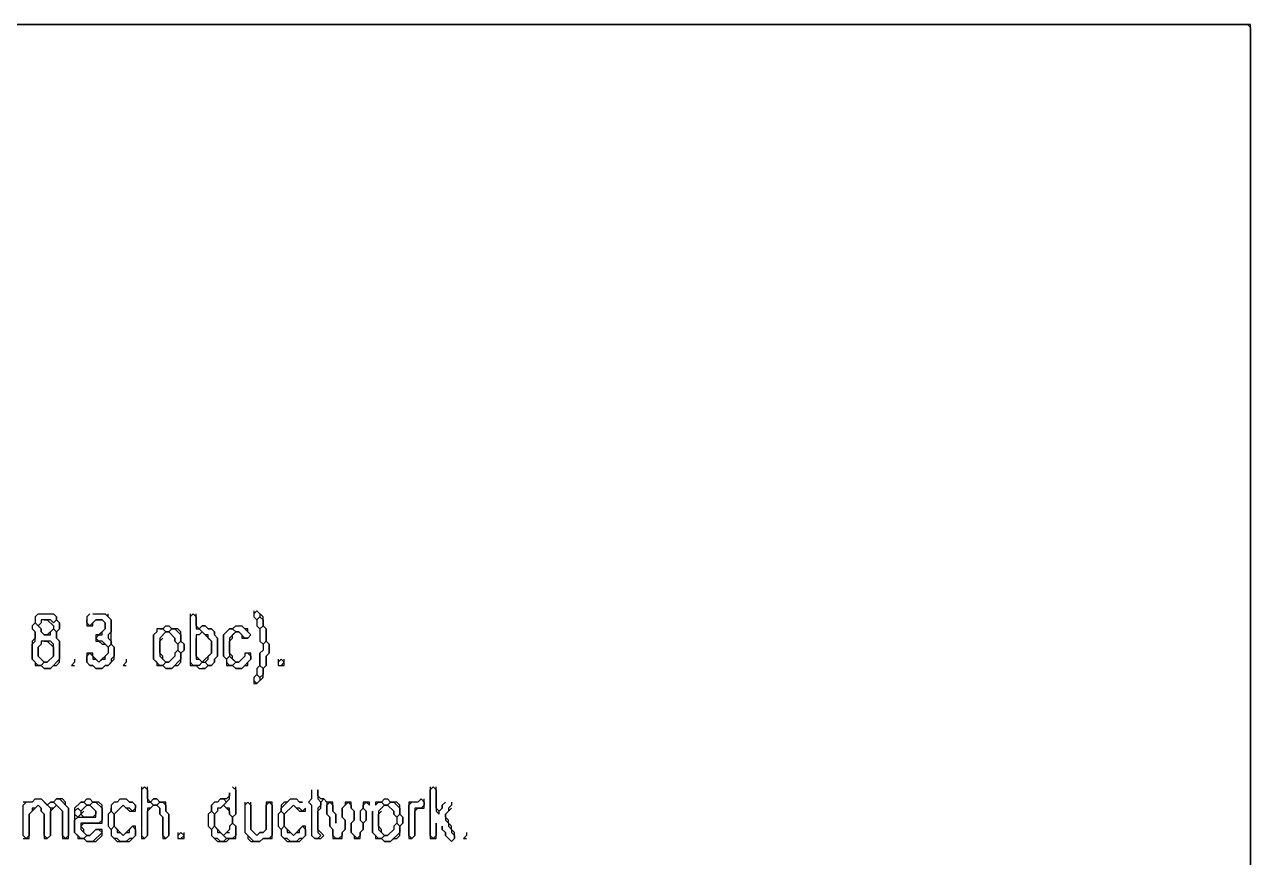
# Model space of a CAD drawing. Header units: metres. Extents: x 29 to 985, y 15 to 633.
# Drawn here: x 161.7 to 240.8, y 63.7 to 117.5 of the extents above; entities that cross this region are included whole.
import ezdxf

# ---------------------------------------------------------------- set-up
doc = ezdxf.new("R2010")
doc.units = ezdxf.units.M
doc.layers.add('INTERIOR_WALL_HIGHLIGHT', color=4, linetype='CONTINUOUS')
doc.layers.add('ORIGINAL_DRAWING', color=8, linetype='CONTINUOUS')

msp = doc.modelspace()

# ---------------------------------------------------------------- linework, layer by layer
at = {"layer": 'INTERIOR_WALL_HIGHLIGHT'}
for points in [[(29.608, 117.451), (29.608, 15.098), (240.588, 15.098), (240.784, 15.294), (240.784, 117.451)], [(29.608, 117.255), (29.804, 117.451), (240.588, 117.451), (240.784, 117.255), (240.784, 15.49), (240.392, 15.098), (29.804, 15.098), (29.608, 15.294)]]:
    msp.add_lwpolyline(points, close=True, dxfattribs=at)
at = {"layer": 'ORIGINAL_DRAWING'}
for points in [[(162.549, 79.412), (162.353, 79.216), (162.353, 78.824), (162.157, 78.627), (162.157, 78.431), (162.353, 78.235), (162.353, 77.843), (162.157, 77.647), (162.157, 76.471), (162.353, 76.275), (162.353, 76.078), (162.745, 76.078), (162.941, 75.882), (163.333, 75.882), (163.529, 76.078), (163.725, 76.078), (163.922, 76.275), (163.922, 77.647), (163.725, 77.843), (163.725, 78.235), (163.922, 78.431), (163.922, 78.824), (163.725, 79.02), (163.725, 79.216), (163.529, 79.412)], [(162.353, 79.216), (162.549, 79.412), (163.529, 79.412), (163.725, 79.216), (163.725, 79.02), (163.529, 78.824), (163.333, 79.02), (162.745, 79.02), (162.745, 78.824), (162.549, 78.627), (162.353, 78.824)], [(166.078, 79.412), (166.863, 79.412), (167.255, 79.02), (167.255, 78.235), (167.059, 78.039), (167.059, 77.843), (167.255, 77.647), (167.255, 77.451), (167.059, 77.255), (166.667, 77.647), (166.471, 77.647), (166.275, 77.843), (166.471, 78.039), (166.667, 78.039), (166.667, 78.235), (166.863, 78.431), (166.863, 78.824), (166.667, 79.02), (166.275, 79.02), (165.882, 78.627), (165.686, 78.824), (165.686, 79.02)], [(165.882, 79.412), (165.686, 79.216), (165.686, 78.627), (166.078, 78.627), (166.078, 78.824), (166.275, 79.02), (166.667, 79.02), (166.863, 78.824), (166.863, 78.431), (166.471, 78.039), (166.275, 78.039), (166.275, 77.647), (166.471, 77.647), (166.667, 77.451), (166.863, 77.451), (167.059, 77.255), (167.059, 76.863), (166.471, 76.275), (166.078, 76.667), (166.078, 76.863), (165.686, 76.863), (165.686, 76.275), (165.882, 76.078), (166.078, 76.078), (166.275, 75.882), (166.667, 75.882), (166.863, 76.078), (167.059, 76.078), (167.451, 76.471), (167.451, 77.255), (167.255, 77.451), (167.255, 79.02), (167.059, 79.216), (167.059, 79.412)], [(172.353, 79.216), (172.549, 79.412), (172.745, 79.216), (172.745, 78.431), (172.941, 78.431), (173.137, 78.235), (172.941, 78.039), (172.745, 78.039), (172.745, 76.471), (172.941, 76.471), (173.137, 76.275), (172.941, 76.078), (172.549, 76.078), (172.353, 76.275)], [(172.353, 79.412), (172.353, 76.078), (172.745, 76.078), (172.941, 75.882), (173.333, 75.882), (173.529, 76.078), (173.725, 76.078), (173.922, 76.275), (173.922, 76.471), (174.118, 76.667), (174.118, 77.843), (173.922, 78.039), (173.922, 78.235), (173.725, 78.431), (173.529, 78.431), (173.333, 78.627), (173.137, 78.627), (172.941, 78.431), (172.745, 78.627), (172.745, 79.412)], [(176.471, 79.412), (176.667, 79.608), (176.863, 79.412), (176.863, 79.216), (176.667, 79.02), (176.471, 79.216)], [(176.471, 79.608), (176.471, 79.216), (176.667, 79.02), (176.667, 78.627), (176.863, 78.431), (176.863, 77.647), (177.059, 77.451), (177.059, 77.059), (176.863, 76.863), (176.863, 76.078), (176.667, 75.882), (176.667, 75.49), (176.471, 75.294), (176.471, 74.902), (176.667, 74.902), (177.059, 75.294), (177.059, 75.882), (177.255, 76.078), (177.255, 76.667), (177.451, 76.863), (177.451, 77.451), (177.255, 77.647), (177.255, 78.431), (177.059, 78.627), (177.059, 79.216), (176.667, 79.608)], [(176.667, 79.02), (176.863, 79.216), (177.059, 79.02), (177.059, 78.627), (176.863, 78.431), (176.667, 78.627)], [(162.157, 78.627), (162.353, 78.824), (162.745, 78.431), (162.745, 78.235), (162.941, 78.039), (163.333, 78.039), (163.333, 78.235), (163.529, 78.431), (163.725, 78.235), (163.725, 77.843), (163.922, 77.647), (163.922, 76.471), (163.333, 75.882), (162.941, 75.882), (162.745, 76.078), (162.941, 76.275), (163.137, 76.275), (163.529, 76.667), (163.529, 77.451), (163.333, 77.647), (162.745, 77.647), (162.745, 77.451), (162.549, 77.255), (162.549, 76.667), (162.941, 76.275), (162.745, 76.078), (162.549, 76.078), (162.157, 76.471), (162.157, 77.451), (162.353, 77.647), (162.353, 78.235), (162.157, 78.431)], [(162.941, 79.02), (163.137, 79.02), (163.529, 78.627), (163.529, 78.431), (163.137, 78.039), (162.941, 78.039), (162.745, 78.235), (162.745, 78.431), (162.549, 78.627)], [(163.529, 78.824), (163.725, 79.02), (163.922, 78.824), (163.922, 78.431), (163.725, 78.235), (163.529, 78.431)], [(170.784, 78.627), (170.588, 78.431), (170.196, 78.431), (170.196, 78.235), (170, 78.039), (170, 76.471), (170.196, 76.275), (170.196, 76.078), (170.588, 76.078), (170.784, 75.882), (171.176, 75.882), (171.373, 76.078), (171.569, 76.078), (171.765, 76.275), (171.765, 76.863), (171.961, 77.059), (171.961, 77.451), (171.765, 77.647), (171.765, 78.235), (171.569, 78.431), (171.176, 78.431), (170.98, 78.627)], [(170.392, 78.431), (170.588, 78.431), (170.784, 78.235), (170.392, 77.843), (170.392, 76.667), (170.784, 76.275), (170.588, 76.078), (170.392, 76.078), (170, 76.471), (170, 78.039)], [(170.588, 78.431), (170.784, 78.627), (170.98, 78.627), (171.176, 78.431), (170.98, 78.235), (170.784, 78.235)], [(170.98, 78.235), (171.176, 78.431), (171.373, 78.431), (171.765, 78.039), (171.765, 77.647), (171.569, 77.451), (171.373, 77.647), (171.373, 77.843)], [(172.941, 78.431), (173.137, 78.627), (173.333, 78.627), (173.529, 78.431), (173.725, 78.431), (173.922, 78.235), (173.922, 78.039), (174.118, 77.843), (174.118, 76.667), (173.922, 76.471), (173.922, 76.275), (173.725, 76.078), (173.529, 76.078), (173.333, 76.275), (173.529, 76.471), (173.529, 76.667), (173.725, 76.863), (173.725, 77.647), (173.529, 77.843), (173.529, 78.039), (173.333, 78.039)], [(175.294, 78.627), (175.098, 78.431), (174.902, 78.431), (174.51, 78.039), (174.51, 76.667), (174.706, 76.471), (174.706, 76.078), (175.098, 76.078), (175.294, 75.882), (175.686, 75.882), (175.882, 76.078), (176.078, 76.078), (176.078, 76.275), (176.275, 76.471), (176.275, 76.863), (175.882, 76.863), (175.882, 76.667), (175.49, 76.275), (175.294, 76.275), (175.098, 76.471), (175.098, 76.667), (174.902, 76.863), (174.902, 77.647), (175.098, 77.843), (175.098, 78.039), (175.294, 78.235), (175.49, 78.235), (175.686, 78.039), (175.686, 77.843), (176.078, 77.843), (176.275, 78.039), (176.078, 78.235), (176.078, 78.431), (175.882, 78.431), (175.686, 78.627)], [(174.902, 78.431), (175.098, 78.431), (175.294, 78.235), (174.902, 77.843), (174.902, 76.667), (174.706, 76.471), (174.51, 76.667), (174.51, 78.039)], [(175.098, 78.431), (175.294, 78.627), (175.686, 78.627), (176.275, 78.039), (176.078, 77.843), (175.882, 77.843), (175.49, 78.235), (175.294, 78.235)], [(176.863, 78.431), (177.059, 78.627), (177.255, 78.431), (177.255, 77.647), (177.059, 77.451), (176.863, 77.647)], [(162.941, 77.647), (163.137, 77.647), (163.529, 77.255), (163.529, 76.667), (163.137, 76.275), (162.941, 76.275), (162.549, 76.667), (162.549, 77.255)], [(170.588, 78.039), (170.784, 78.235), (170.98, 78.235), (171.373, 77.843), (171.373, 77.647), (171.569, 77.451), (171.569, 77.059), (171.373, 76.863), (171.373, 76.667), (170.98, 76.275), (170.784, 76.275), (170.588, 76.471), (170.588, 76.667), (170.392, 76.863), (170.392, 77.647), (170.588, 77.843)], [(171.569, 77.451), (171.765, 77.647), (171.961, 77.451), (171.961, 77.059), (171.765, 76.863), (171.569, 77.059)], [(173.137, 78.235), (173.725, 77.647), (173.725, 76.863), (173.137, 76.275), (172.745, 76.667), (172.745, 77.843)], [(177.059, 77.451), (177.255, 77.647), (177.451, 77.451), (177.451, 76.863), (177.255, 76.667), (177.255, 76.078), (177.059, 75.882), (176.863, 76.078), (176.863, 76.863), (177.059, 77.059)], [(167.059, 77.255), (167.255, 77.451), (167.451, 77.255), (167.451, 76.667), (167.255, 76.471), (167.255, 76.275), (167.059, 76.078), (166.863, 76.078), (166.667, 75.882), (166.275, 75.882), (166.078, 76.078), (165.882, 76.078), (165.686, 76.275), (165.686, 76.667), (165.882, 76.863), (166.078, 76.667), (166.078, 76.471), (166.275, 76.471), (166.471, 76.275), (166.667, 76.471), (166.863, 76.471), (166.863, 76.667), (167.059, 76.863)], [(171.373, 76.863), (171.569, 77.059), (171.765, 76.863), (171.765, 76.471), (171.176, 75.882), (170.784, 75.882), (170.588, 76.078), (170.784, 76.275), (170.98, 76.275), (171.373, 76.667)], [(176.078, 76.863), (176.275, 76.667), (176.275, 76.471), (175.686, 75.882), (175.294, 75.882), (175.098, 76.078), (175.294, 76.275), (175.49, 76.275)], [(164.902, 76.471), (164.902, 76.275), (164.706, 76.078), (164.902, 76.078)], [(168.235, 76.471), (168.235, 76.275), (168.039, 76.078), (168.235, 76.078)], [(172.941, 76.078), (173.137, 76.275), (173.333, 76.275), (173.529, 76.078), (173.333, 75.882), (173.137, 75.882)], [(174.706, 76.471), (174.902, 76.667), (175.294, 76.275), (175.098, 76.078), (174.902, 76.078), (174.706, 76.275)], [(176.667, 75.882), (176.863, 76.078), (177.059, 75.882), (177.059, 75.49), (176.863, 75.294), (176.667, 75.49)], [(178.039, 76.275), (178.235, 76.471), (178.431, 76.275), (178.235, 76.078)], [(178.039, 76.471), (178.039, 76.078), (178.431, 76.078), (178.431, 76.471)], [(176.471, 75.294), (176.667, 75.49), (176.863, 75.294), (176.863, 75.098), (176.667, 74.902), (176.471, 75.098)], [(169.216, 68.039), (169.412, 68.235), (169.608, 68.039), (169.608, 67.255), (169.804, 67.255), (170, 67.059), (169.804, 66.863), (169.608, 66.863), (169.608, 65.098), (169.412, 64.902), (169.216, 65.098)], [(169.216, 68.235), (169.216, 64.902), (169.412, 64.902), (169.608, 65.098), (169.608, 66.667), (170, 67.059), (170.196, 67.059), (170.392, 66.863), (170.392, 66.471), (170.588, 66.275), (170.588, 64.902), (170.784, 64.902), (170.98, 65.098), (170.98, 66.471), (170.784, 66.667), (170.784, 67.255), (170.392, 67.255), (170.196, 67.451), (170, 67.451), (169.804, 67.255), (169.608, 67.451), (169.608, 68.235)], [(175.098, 68.235), (175.294, 68.039), (175.294, 66.471), (175.098, 66.275), (174.902, 66.471), (174.902, 66.863), (174.706, 66.863), (174.51, 67.059), (174.902, 67.451), (174.902, 67.843), (174.902, 67.647), (174.706, 67.451), (174.314, 67.451), (174.118, 67.255), (173.922, 67.255), (173.725, 67.059), (173.725, 66.667), (173.529, 66.471), (173.529, 65.686), (173.725, 65.49), (173.725, 65.098), (174.118, 64.706), (174.706, 64.706), (174.902, 64.902), (175.294, 64.902), (175.294, 65.686), (175.098, 65.882), (175.098, 66.275), (175.294, 66.471), (175.294, 68.235)], [(187.843, 68.235), (187.843, 64.902), (188.235, 64.902), (188.235, 65.882), (188.235, 65.098), (188.039, 64.902), (187.843, 65.098), (187.843, 68.039), (188.039, 68.235), (188.235, 68.039), (188.235, 66.667), (188.431, 66.471), (188.431, 66.667), (188.627, 66.863), (188.627, 67.059), (188.824, 67.255), (188.627, 67.059), (188.627, 66.863), (188.431, 66.667), (188.235, 66.863), (188.235, 68.235)], [(162.157, 67.255), (162.353, 67.451), (162.745, 67.451), (163.333, 66.863), (163.333, 65.098), (163.137, 64.902), (162.941, 65.098), (162.941, 66.471), (162.745, 66.667), (162.745, 66.863), (162.549, 67.059), (162.353, 66.863), (162.157, 66.863), (162.157, 66.667), (161.961, 66.471), (161.961, 65.098), (161.765, 64.902), (161.569, 65.098), (161.569, 67.059), (161.765, 67.255)], [(162.353, 67.451), (162.157, 67.255), (161.569, 67.255)], [(161.569, 64.902), (161.961, 64.902), (161.961, 66.471), (162.549, 67.059), (162.745, 66.863), (162.745, 66.667), (162.941, 66.471), (162.941, 64.902), (163.137, 64.902), (163.333, 65.098), (163.333, 66.667), (163.725, 67.059), (164.118, 66.667), (164.118, 64.902), (164.51, 64.902), (164.51, 66.863), (164.314, 67.059), (164.314, 67.255), (164.118, 67.451), (163.725, 67.451), (163.529, 67.255), (163.333, 67.255), (163.137, 67.059), (162.745, 67.451)], [(163.137, 67.059), (163.333, 67.255), (163.529, 67.255), (163.725, 67.059), (163.529, 66.863), (163.333, 66.863)], [(163.529, 67.255), (163.725, 67.451), (163.922, 67.451), (164.51, 66.863), (164.51, 65.098), (164.314, 64.902), (164.118, 65.098), (164.118, 66.667)], [(165.686, 67.451), (165.49, 67.255), (165.294, 67.255), (164.902, 66.863), (164.902, 65.294), (165.098, 65.098), (165.098, 64.902), (165.49, 64.902), (165.686, 64.706), (166.275, 64.706), (166.667, 65.098), (166.667, 65.49), (166.275, 65.49), (165.882, 65.098), (165.686, 65.098), (165.49, 65.294), (165.49, 65.49), (165.294, 65.686), (165.49, 65.882), (166.667, 65.882), (166.667, 67.059), (166.471, 67.255), (166.078, 67.255), (165.882, 67.451)], [(165.882, 67.059), (166.078, 67.255), (166.275, 67.255), (166.667, 66.863), (166.667, 66.078), (166.471, 65.882), (165.294, 65.882), (165.294, 65.49), (165.686, 65.098), (165.49, 64.902), (165.294, 64.902), (164.902, 65.294), (164.902, 66.078), (165.098, 66.275), (166.275, 66.275), (166.275, 66.667)], [(165.098, 67.059), (165.294, 67.255), (165.49, 67.255), (165.686, 67.059), (165.294, 66.667), (165.098, 66.863)], [(165.49, 67.255), (165.686, 67.451), (165.882, 67.451), (166.078, 67.255), (165.882, 67.059), (165.686, 67.059)], [(167.843, 67.451), (167.647, 67.255), (167.451, 67.255), (167.255, 67.059), (167.255, 66.667), (167.059, 66.471), (167.059, 65.686), (167.255, 65.49), (167.255, 65.098), (167.647, 64.706), (168.431, 64.706), (168.824, 65.098), (168.824, 65.686), (168.627, 65.686), (168.039, 65.098), (167.451, 65.686), (167.451, 66.471), (168.039, 67.059), (168.431, 66.667), (168.824, 66.667), (168.824, 67.059), (168.627, 67.255), (168.431, 67.255), (168.235, 67.451)], [(167.843, 67.451), (168.235, 67.451), (168.431, 67.255), (168.627, 67.255), (168.824, 67.059), (168.824, 66.863), (168.627, 66.667), (168.431, 66.863), (168.235, 66.863), (168.039, 67.059), (167.451, 66.471), (167.255, 66.667), (167.255, 66.863)], [(169.804, 67.255), (170, 67.451), (170.196, 67.451), (170.392, 67.255), (170.196, 67.059), (170, 67.059)], [(170.196, 67.059), (170.392, 67.255), (170.588, 67.255), (170.784, 67.059), (170.784, 66.667), (170.98, 66.471), (170.98, 65.098), (170.784, 64.902), (170.588, 65.098), (170.588, 66.275), (170.392, 66.471), (170.392, 66.863)], [(174.118, 67.255), (174.314, 67.451), (174.51, 67.451), (174.706, 67.255), (174.314, 66.863), (174.118, 66.863), (174.118, 66.667), (173.922, 66.471), (173.725, 66.667), (173.725, 67.059), (173.922, 67.255)], [(175.882, 67.059), (176.078, 67.255), (176.275, 67.059), (176.275, 65.49), (176.667, 65.098), (176.863, 65.294), (177.059, 65.294), (177.255, 65.49), (177.255, 67.059), (177.451, 67.255), (177.647, 67.059), (177.647, 65.098), (177.451, 64.902), (177.059, 64.902), (176.863, 64.706), (176.471, 64.706), (175.882, 65.294)], [(175.882, 67.255), (175.882, 65.294), (176.078, 65.098), (176.078, 64.902), (176.275, 64.706), (176.863, 64.706), (177.059, 64.902), (177.647, 64.902), (177.647, 67.255), (177.255, 67.255), (177.255, 65.49), (177.059, 65.294), (176.863, 65.294), (176.667, 65.098), (176.275, 65.49), (176.275, 67.255)], [(178.824, 67.451), (178.627, 67.255), (178.431, 67.255), (178.235, 67.059), (178.235, 66.667), (178.039, 66.471), (178.039, 65.686), (178.235, 65.49), (178.235, 65.098), (178.627, 64.706), (179.412, 64.706), (179.804, 65.098), (179.804, 65.686), (179.608, 65.686), (179.02, 65.098), (178.431, 65.686), (178.431, 66.471), (179.02, 67.059), (179.412, 66.667), (179.804, 66.667), (179.804, 66.863), (179.608, 66.667), (179.412, 66.863), (179.216, 66.863), (179.02, 67.059), (178.431, 66.471), (178.235, 66.667), (178.235, 66.863), (178.824, 67.451), (179.216, 67.451), (179.412, 67.255), (179.608, 67.255), (179.412, 67.255), (179.216, 67.451)], [(180.196, 68.039), (180.196, 67.451), (180, 67.255), (180.196, 67.059), (180.196, 65.098), (180.392, 64.902), (180.784, 64.902), (180.98, 65.098), (180.588, 65.49), (180.588, 66.667), (180.784, 66.863), (180.784, 67.255), (180.98, 67.451), (181.176, 67.255), (181.176, 66.471), (181.373, 66.275), (181.373, 65.686), (181.569, 65.49), (181.569, 64.902), (182.157, 64.902), (182.157, 65.294), (182.353, 65.49), (182.353, 66.078), (182.157, 66.275), (182.157, 66.863), (182.549, 67.255), (182.745, 67.059), (182.745, 66.863), (182.941, 66.667), (182.941, 66.078), (182.745, 65.882), (182.745, 65.294), (182.941, 65.098), (182.941, 64.902), (183.333, 64.902), (183.333, 65.294), (183.529, 65.49), (183.529, 65.882), (183.725, 66.078), (183.725, 66.667), (183.529, 66.863), (183.529, 67.059), (183.725, 67.255), (183.922, 67.059), (183.922, 67.255), (183.529, 67.255), (183.529, 66.863), (183.333, 66.667), (183.333, 66.078), (183.529, 65.882), (183.529, 65.49), (183.333, 65.294), (183.333, 65.098), (183.137, 64.902), (182.745, 65.294), (182.745, 65.882), (182.941, 66.078), (182.941, 66.667), (182.745, 66.863), (182.745, 67.255), (182.353, 67.255), (182.353, 67.059), (182.157, 66.863), (182.157, 66.275), (182.353, 66.078), (182.353, 65.49), (182.157, 65.294), (182.157, 65.098), (181.961, 64.902), (181.765, 64.902), (181.569, 65.098), (181.569, 65.49), (181.373, 65.686), (181.373, 66.275), (181.176, 66.471), (181.176, 67.059), (181.373, 67.255), (181.569, 67.059), (181.569, 66.667), (181.765, 66.471), (181.765, 65.882), (181.765, 66.471), (181.569, 66.667), (181.569, 67.255), (181.176, 67.255), (180.98, 67.451), (180.784, 67.451), (180.588, 67.647), (180.588, 68.039), (180.588, 67.451), (180.784, 67.255), (180.784, 67.059), (180.588, 66.863), (180.588, 65.294), (180.784, 65.098), (180.588, 64.902), (180.392, 64.902), (180.196, 65.098)], [(184.902, 67.451), (184.706, 67.255), (184.314, 67.255), (184.314, 67.059), (184.51, 67.255), (184.706, 67.255), (184.902, 67.059), (184.51, 66.667), (184.51, 65.49), (184.902, 65.098), (184.706, 64.902), (184.51, 64.902), (184.118, 65.294), (184.118, 66.667), (184.118, 65.294), (184.314, 65.098), (184.314, 64.902), (184.706, 64.902), (184.902, 64.706), (185.294, 64.706), (185.49, 64.902), (185.686, 64.902), (185.882, 65.098), (185.882, 65.686), (186.078, 65.882), (186.078, 66.275), (185.882, 66.471), (185.882, 67.059), (185.686, 67.255), (185.294, 67.255), (185.098, 67.451)], [(184.706, 67.255), (184.902, 67.451), (185.098, 67.451), (185.294, 67.255), (185.098, 67.059), (184.902, 67.059)], [(185.098, 67.059), (185.294, 67.255), (185.49, 67.255), (185.882, 66.863), (185.882, 66.471), (185.686, 66.275), (185.49, 66.471), (185.49, 66.667)], [(187.059, 67.255), (187.255, 67.451), (187.451, 67.255), (187.451, 67.059), (187.255, 66.863), (186.863, 66.863), (186.863, 65.098), (186.667, 64.902), (186.471, 65.098), (186.471, 67.059), (186.667, 67.255)], [(187.255, 67.451), (187.059, 67.255), (186.471, 67.255), (186.471, 64.902), (186.667, 64.902), (186.863, 65.098), (186.863, 66.667), (187.059, 66.863), (187.451, 66.863), (187.451, 67.451)], [(189.216, 67.255), (189.216, 67.059), (189.02, 66.863), (189.02, 66.667), (188.824, 66.471), (188.824, 66.078), (189.02, 65.882), (189.02, 65.686), (189.216, 65.49), (189.216, 65.294), (189.412, 65.098), (189.412, 64.902), (189.216, 64.706), (188.824, 65.098), (188.824, 65.294), (188.627, 65.49), (188.627, 65.686), (188.627, 65.49), (188.824, 65.294), (188.824, 65.098), (189.216, 64.706), (189.412, 64.902), (189.412, 65.294), (189.216, 65.49), (189.216, 65.686), (189.02, 65.882), (189.02, 66.078), (188.824, 66.275), (188.824, 66.471), (189.216, 66.863)], [(164.902, 66.667), (165.098, 66.863), (165.294, 66.667), (165.294, 66.471), (165.098, 66.275), (164.902, 66.471)], [(165.49, 66.863), (165.686, 67.059), (165.882, 67.059), (166.275, 66.667), (166.275, 66.471), (166.078, 66.275), (165.49, 66.275), (165.294, 66.471), (165.49, 66.667)], [(167.059, 66.471), (167.255, 66.667), (167.451, 66.471), (167.451, 65.686), (167.255, 65.49), (167.059, 65.686)], [(173.529, 66.471), (173.725, 66.667), (173.922, 66.471), (173.922, 65.686), (173.725, 65.49), (173.529, 65.686)], [(174.51, 67.059), (174.902, 66.667), (174.902, 66.471), (175.098, 66.275), (175.098, 65.882), (174.902, 65.686), (174.902, 65.49), (174.51, 65.098), (173.922, 65.686), (173.922, 66.471)], [(178.039, 66.471), (178.235, 66.667), (178.431, 66.471), (178.431, 65.686), (178.235, 65.49), (178.039, 65.686)], [(183.333, 66.667), (183.529, 66.863), (183.725, 66.667), (183.725, 66.078), (183.529, 65.882), (183.333, 66.078)], [(184.706, 66.863), (184.902, 67.059), (185.098, 67.059), (185.49, 66.667), (185.49, 66.471), (185.686, 66.275), (185.686, 65.882), (185.49, 65.686), (185.49, 65.49), (185.098, 65.098), (184.902, 65.098), (184.706, 65.294), (184.706, 65.49), (184.51, 65.686), (184.51, 66.471), (184.706, 66.667)], [(185.686, 66.275), (185.882, 66.471), (186.078, 66.275), (186.078, 65.882), (185.882, 65.686), (185.686, 65.882)], [(167.255, 65.49), (167.451, 65.686), (167.647, 65.49), (167.647, 65.294), (167.843, 65.294), (168.039, 65.098), (168.235, 65.294), (168.431, 65.294), (168.431, 65.49), (168.627, 65.686), (168.824, 65.49), (168.824, 65.098), (168.627, 64.902), (168.431, 64.902), (168.235, 64.706), (167.843, 64.706), (167.647, 64.902), (167.451, 64.902), (167.255, 65.098)], [(173.725, 65.49), (173.922, 65.686), (174.118, 65.49), (174.118, 65.294), (174.314, 65.294), (174.706, 64.902), (174.51, 64.706), (174.314, 64.706), (174.118, 64.902), (173.922, 64.902), (173.725, 65.098)], [(174.902, 65.686), (175.098, 65.882), (175.294, 65.686), (175.294, 65.098), (175.098, 64.902), (174.706, 64.902), (174.51, 65.098), (174.706, 65.294), (174.902, 65.294)], [(178.235, 65.49), (178.431, 65.686), (178.627, 65.49), (178.627, 65.294), (178.824, 65.294), (179.02, 65.098), (179.216, 65.294), (179.412, 65.294), (179.412, 65.49), (179.608, 65.686), (179.804, 65.49), (179.804, 65.098), (179.608, 64.902), (179.412, 64.902), (179.216, 64.706), (178.824, 64.706), (178.627, 64.902), (178.431, 64.902), (178.235, 65.098)], [(185.49, 65.686), (185.686, 65.882), (185.882, 65.686), (185.882, 65.294), (185.294, 64.706), (184.902, 64.706), (184.706, 64.902), (184.902, 65.098), (185.098, 65.098), (185.49, 65.49)], [(166.275, 65.49), (166.471, 65.49), (166.667, 65.294), (166.078, 64.706), (165.686, 64.706), (165.49, 64.902), (165.686, 65.098), (165.882, 65.098)], [(171.569, 65.098), (171.765, 65.294), (171.961, 65.098), (171.765, 64.902)], [(171.569, 65.294), (171.569, 64.902), (171.961, 64.902), (171.961, 65.294)], [(190.196, 65.294), (190.196, 65.098), (190, 64.902), (190.196, 64.902)]]:
    msp.add_lwpolyline(points, dxfattribs=at)

doc.saveas('drawing.dxf')
